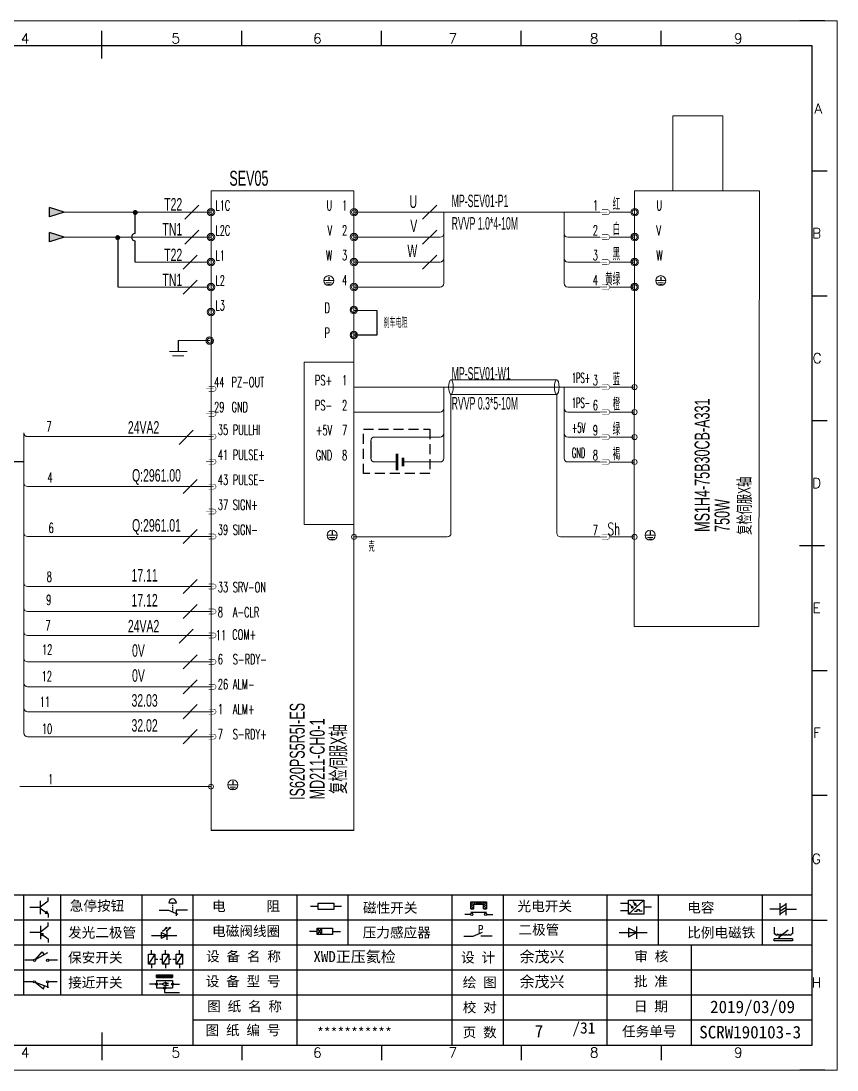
# Model space of a CAD drawing. Header units: millimetres. Extents: x -300 to 54435, y -106 to 60527.
# Drawn here: x 2465.1 to 2628.5, y 1904.7 to 2114.7 of the extents above; entities that cross this region are included whole.
import ezdxf
from ezdxf.enums import TextEntityAlignment as Align

# ---------------------------------------------------------------- set-up
doc = ezdxf.new("R2010")
doc.units = ezdxf.units.MM
doc.linetypes.add('DASHED', pattern=[0.75, 0.5, -0.25])
doc.layers.add('AE_BOR', color=1, linetype='Continuous')
doc.layers.add('Dimension', color=3, linetype='Continuous', lineweight=13)
doc.styles.get("Standard").update_dxf_attribs({"font": ''})
doc.styles.add('WD', font='romans.shx', dxfattribs={"width": 0.8, "bigfont": 'gbcbig.shx'})
doc.styles.add('样式 8', font='arial.ttf', dxfattribs={"width": 0.6, "height": 2.5})
doc.styles.add('汉字', font='')
doc.styles.get('Standard').set_extended_font_data('SimSun')
doc.styles.get('汉字').set_extended_font_data('新宋体')

# ---------------------------------------------------------------- blocks, each defined once
blk = doc.blocks.new('磁性开关')
at = {"linetype": 'ByBlock'}
h = blk.add_hatch(dxfattribs=at)
h.set_pattern_fill('ANSI31', color=256, scale=0.1, style=0)
h.paths.add_polyline_path([(-1910.88, -776.69), (-1910.88, -775.29), (-1907.69, -775.29), (-1907.69, -776.69), (-1908.31, -776.69), (-1908.31, -775.79), (-1910.25, -775.79), (-1910.25, -776.69)])
for p, q in [((-1910.88, -776.69), (-1910.88, -775.29)), ((-1910.88, -775.29), (-1907.69, -775.29)), ((-1910.88, -776.69), (-1910.25, -776.69)), ((-1910.25, -776.69), (-1910.25, -775.79)), ((-1910.25, -775.79), (-1908.31, -775.79)), ((-1908.31, -776.69), (-1908.31, -775.79)), ((-1908.31, -776.69), (-1907.69, -776.69)), ((-1907.69, -775.29), (-1907.69, -776.69)), ((-1910.91, -777.81), (-1912.09, -777.81)), ((-1910.88, -777.39), (-1907.69, -777.39)), ((-1907.66, -777.81), (-1906.48, -777.81))]:
    blk.add_line(p, q, dxfattribs=at)
for centre in [(-1910.68, -777.81), (-1907.88, -777.81)]:
    blk.add_circle(centre, 0.225, dxfattribs=at)
blk = doc.blocks.new('光电开关')
at = {"linetype": 'ByBlock'}
h = blk.add_hatch(dxfattribs=at)
h.set_pattern_fill('ANSI31', color=256, scale=0.01, style=0)
h.set_pattern_definition([(45, (0.172267, 0), (-0.0224506403, 0.0224506403), [])])
h.paths.add_polyline_path([(-1882.44, -776.34), (-1882.5, -775.91), (-1882.68, -776.07)])
h.paths.add_polyline_path([(-1882.86, -776.23), (-1882.44, -776.34), (-1882.68, -776.07)])
h.paths.add_polyline_path([(-1883.05, -776.88), (-1883.11, -776.45), (-1883.29, -776.61)])
h.paths.add_polyline_path([(-1883.47, -776.77), (-1883.05, -776.88), (-1883.29, -776.61)])
for p, q in [((-1884.01, -775.96), (-1885.56, -775.96)), ((-1880.91, -775.3), (-1884.01, -778.05)), ((-1883.75, -776.09), (-1883.05, -776.88)), ((-1883.11, -776.45), (-1883.47, -776.77)), ((-1883.05, -776.88), (-1883.47, -776.77)), ((-1883.14, -775.55), (-1882.44, -776.34)), ((-1883.05, -776.88), (-1883.11, -776.45)), ((-1882.5, -775.91), (-1882.86, -776.23)), ((-1882.44, -776.34), (-1882.86, -776.23)), ((-1882.44, -776.34), (-1882.5, -775.91)), ((-1879.37, -776.67), (-1880.91, -776.67)), ((-1884.01, -777.39), (-1885.56, -777.39)), ((-1882.78, -777.47), (-1882.23, -777.47)), ((-1882.23, -777.47), (-1882.23, -777.14)), ((-1882.23, -777.14), (-1881.78, -777.14)), ((-1881.78, -777.47), (-1881.78, -777.14)), ((-1881.23, -777.47), (-1881.78, -777.47))]:
    blk.add_line(p, q, dxfattribs=at)
blk.add_lwpolyline([(-1884.01, -775.3), (-1880.91, -775.3), (-1880.91, -778.05), (-1884.01, -778.05)], close=True, dxfattribs=at)
blk = doc.blocks.new('电磁阀线圈')
at = {"linetype": 'ByBlock'}
for p, q in [((-1854.61, -796.54), (-1856.17, -796.54)), ((-1854.61, -795.92), (-1853.75, -797.16)), ((-1853.75, -795.92), (-1854.61, -797.16)), ((-1853.75, -795.92), (-1853.75, -797.16)), ((-1851.53, -796.54), (-1849.97, -796.54))]:
    blk.add_line(p, q, dxfattribs=at)
blk.add_lwpolyline([(-1854.61, -795.92), (-1851.53, -795.92), (-1851.53, -797.16), (-1854.61, -797.16)], close=True, dxfattribs=at)
blk = doc.blocks.new('压力感应器')
at = {"linetype": 'ByBlock'}
for p, q in [((-1815.59, -777.73), (-1813.71, -776.93)), ((-1817.44, -777.73), (-1815.59, -777.73)), ((-1811.78, -777.73), (-1814.05, -777.73))]:
    blk.add_line(p, q, dxfattribs=at)
at = {"linetype": 'ByBlock', "insert": (-1814.65, -775.48), "char_height": 1.68, "width": 1.2242, "attachment_point": 1}
blk.add_mtext('{\\fNSimSun|b0|i0|c134|p49;P}', dxfattribs=at)
blk = doc.blocks.new('二极管')
at = {"linetype": 'ByBlock'}
for p, q in [((-1787.52, -776.77), (-1781.92, -776.77)), ((-1783.97, -776.77), (-1785.69, -775.9)), ((-1785.69, -775.9), (-1785.69, -777.65)), ((-1783.97, -776.77), (-1785.69, -777.65)), ((-1783.97, -777.99), (-1783.97, -775.56))]:
    blk.add_line(p, q, dxfattribs=at)
blk = doc.blocks.new('NPN三极管')
at = {"linetype": 'ByBlock'}
for p, q in [((-1785.73, -780.61), (-1785.73, -783.32)), ((-1785.73, -781.82), (-1784.15, -780.66)), ((-1784.15, -780.66), (-1784.15, -779.98)), ((-1785.73, -781.97), (-1787.81, -781.97)), ((-1785.73, -782.11), (-1784.15, -783.27)), ((-1784.41, -782.73), (-1784.74, -783.18)), ((-1784.15, -783.27), (-1784.74, -783.18)), ((-1784.15, -783.27), (-1784.41, -782.73)), ((-1784.15, -783.27), (-1784.15, -783.96))]:
    blk.add_line(p, q, dxfattribs=at)
blk = doc.blocks.new('PNP三极管')
at = {"linetype": 'ByBlock'}
for p, q in [((-1784.9, -785.38), (-1784.9, -788.09)), ((-1783.32, -785.43), (-1783.32, -784.75)), ((-1784.9, -786.74), (-1786.98, -786.74)), ((-1784.9, -786.59), (-1783.32, -785.43)), ((-1784.9, -786.88), (-1783.32, -788.04)), ((-1784.9, -786.88), (-1784.31, -786.97)), ((-1784.9, -786.88), (-1784.64, -787.42)), ((-1784.31, -786.97), (-1784.64, -787.42)), ((-1783.32, -788.04), (-1783.32, -788.73))]:
    blk.add_line(p, q, dxfattribs=at)
blk = doc.blocks.new('常开行程开关')
at = {"linetype": 'ByBlock'}
for p, q in [((-1785.89, -792.17), (-1784.52, -790.62)), ((-1785.89, -792.17), (-1783.43, -790.72)), ((-1784.52, -790.62), (-1784.19, -791.17)), ((-1786.29, -792.3), (-1788.01, -792.3)), ((-1781.48, -792.3), (-1783.21, -792.3))]:
    blk.add_line(p, q, dxfattribs=at)
for centre in [(-1786.07, -792.3), (-1783.42, -792.3)]:
    blk.add_circle(centre, 0.219, dxfattribs=at)
blk = doc.blocks.new('常闭行程开关')
at = {"linetype": 'ByBlock'}
for p, q in [((-1786.34, -796.62), (-1788.07, -796.62)), ((-1785.93, -796.72), (-1783.25, -797.7)), ((-1785.93, -796.72), (-1784.3, -798)), ((-1784.3, -798), (-1784.08, -797.4)), ((-1783.48, -796.84), (-1783.48, -797.85)), ((-1781.54, -796.62), (-1783.26, -796.62))]:
    blk.add_line(p, q, dxfattribs=at)
for centre in [(-1786.12, -796.62), (-1783.48, -796.62)]:
    blk.add_circle(centre, 0.219, dxfattribs=at)
blk = doc.blocks.new('电容')
at = {"linetype": 'ByBlock'}
for p, q in [((-1756.08, -782.99), (-1756.08, -780.56)), ((-1754.86, -780.79), (-1756.08, -781.55)), ((-1754.86, -782.99), (-1754.86, -780.56)), ((-1756.08, -781.77), (-1758.13, -781.77)), ((-1754.86, -781.44), (-1756.08, -782.2)), ((-1754.86, -781.99), (-1756.08, -782.75)), ((-1754.86, -781.77), (-1752.81, -781.77))]:
    blk.add_line(p, q, dxfattribs=at)
blk = doc.blocks.new('发光二极管')
at = {"linetype": 'ByBlock'}
for p, q in [((-1755.78, -785.92), (-1754.89, -785.14)), ((-1754.89, -785.14), (-1755.2, -785.22)), ((-1755.2, -785.22), (-1755.01, -785.43)), ((-1755.08, -785.92), (-1754.18, -785.14)), ((-1754.89, -785.14), (-1755.01, -785.43)), ((-1754.18, -785.14), (-1754.49, -785.22)), ((-1754.49, -785.22), (-1754.31, -785.43)), ((-1754.18, -785.14), (-1754.31, -785.43)), ((-1758.01, -786.77), (-1752.89, -786.77)), ((-1754.84, -786.77), (-1756.04, -786.16)), ((-1756.04, -786.16), (-1756.04, -787.39)), ((-1754.84, -786.77), (-1756.04, -787.39)), ((-1754.84, -787.63), (-1754.84, -785.92))]:
    blk.add_line(p, q, dxfattribs=at)
blk = doc.blocks.new('比例电磁阀')
at = {"linetype": 'ByBlock'}
for p, q in [((-1757.26, -775.38), (-1757.26, -776.71)), ((-1757.26, -776.71), (-1757.05, -776.71)), ((-1754.5, -775.98), (-1756.35, -777.44)), ((-1753.58, -776.71), (-1753.8, -776.71)), ((-1753.58, -775.38), (-1753.58, -776.71)), ((-1753.6, -777.73), (-1757.25, -777.73)), ((-1757.25, -778.13), (-1757.25, -777.73)), ((-1753.6, -778.13), (-1757.25, -778.13)), ((-1756.35, -777.44), (-1756.25, -777.25)), ((-1756.35, -777.44), (-1756.15, -777.38)), ((-1756.15, -777.38), (-1756.25, -777.25)), ((-1753.6, -777.73), (-1753.6, -778.13))]:
    blk.add_line(p, q, dxfattribs=at)
for centre in [(-1756.78, -776.71), (-1756.24, -776.71), (-1755.7, -776.71), (-1755.15, -776.71), (-1754.61, -776.71), (-1754.07, -776.71)]:
    blk.add_arc(centre, 0.271, 180, 0, dxfattribs=at)
blk = doc.blocks.new('保安开关')
at = {"linetype": 'ByBlock'}
for p, q in [((-1757.33, -790.79), (-1758.6, -792.81)), ((-1757.96, -790.79), (-1757.96, -789.97)), ((-1754.54, -790.79), (-1755.81, -792.81)), ((-1755.17, -790.79), (-1755.17, -789.97)), ((-1751.75, -790.79), (-1753.02, -792.81)), ((-1752.39, -790.79), (-1752.39, -789.97)), ((-1757.96, -792.81), (-1757.96, -793.62)), ((-1757.33, -791.8), (-1756.72, -791.8)), ((-1756.35, -791.8), (-1755.89, -791.8)), ((-1755.17, -792.81), (-1755.17, -793.62)), ((-1754.52, -791.8), (-1754.06, -791.8)), ((-1753.69, -791.8), (-1753.08, -791.8)), ((-1752.39, -792.81), (-1752.39, -793.62))]:
    blk.add_line(p, q, dxfattribs=at)
for points in [[(-1758.6, -790.79), (-1757.33, -790.79), (-1757.33, -792.81), (-1758.6, -792.81)], [(-1755.81, -790.79), (-1754.54, -790.79), (-1754.54, -792.81), (-1755.81, -792.81)], [(-1753.02, -790.79), (-1751.75, -790.79), (-1751.75, -792.81), (-1753.02, -792.81)]]:
    blk.add_lwpolyline(points, close=True, dxfattribs=at)
blk = doc.blocks.new('接近开关')
at = {"linetype": 'ByBlock'}
h = blk.add_hatch(dxfattribs=at)
h.set_pattern_fill('ANSI31', color=256, scale=0.01, style=0)
h.set_pattern_definition([(45, (-89.131516, -30.795668), (-0.0224506403, 0.0224506403), [])])
h.paths.add_polyline_path([(-1516.96, -1123.35), (-1516.96, -1122.85), (-1513.76, -1122.85), (-1513.76, -1123.35)])
for p, q in [((-1516.96, -1123.35), (-1516.96, -1122.85)), ((-1516.96, -1122.85), (-1513.76, -1122.85)), ((-1516.96, -1123.35), (-1513.76, -1123.35)), ((-1513.76, -1122.85), (-1513.76, -1123.35)), ((-1517.18, -1124.71), (-1518.36, -1124.71)), ((-1516.96, -1123.95), (-1513.76, -1123.95)), ((-1516.96, -1123.95), (-1516.96, -1125.47)), ((-1516.96, -1125.47), (-1513.76, -1125.47)), ((-1515.91, -1124.71), (-1516.45, -1124.71)), ((-1515.11, -1124.31), (-1515.91, -1124.71)), ((-1515.11, -1125.11), (-1515.91, -1124.71)), ((-1515.33, -1124.53), (-1515.17, -1124.53)), ((-1515.33, -1124.88), (-1515.17, -1124.88)), ((-1515.25, -1124.45), (-1515.25, -1124.61)), ((-1515.11, -1124.31), (-1515.11, -1125.11)), ((-1515.11, -1124.48), (-1514.58, -1124.48)), ((-1515.11, -1124.94), (-1514.58, -1124.94)), ((-1513.76, -1123.95), (-1513.76, -1125.47)), ((-1513.54, -1124.71), (-1512.36, -1124.71)), ((-1515.36, -1125.69), (-1515.36, -1126.36)), ((-1515.36, -1126.36), (-1512.36, -1126.36))]:
    blk.add_line(p, q, dxfattribs=at)
for centre in [(-1516.96, -1124.71), (-1515.36, -1125.47), (-1513.76, -1124.71)]:
    blk.add_circle(centre, 0.225, dxfattribs=at)
blk = doc.blocks.new('电阻')
at = {"linetype": 'ByBlock'}
for p, q in [((-3.09, 0), (-1.57, 0)), ((1.57, 0), (3.09, 0))]:
    blk.add_line(p, q, dxfattribs=at)
blk.add_lwpolyline([(-1.57, 0.63), (1.57, 0.63), (1.57, -0.63), (-1.57, -0.63)], close=True, dxfattribs=at)
blk = doc.blocks.new('急停按钮')
at = {"linetype": 'ByBlock'}
for p, q in [((-1.86, 0), (0, 0)), ((0, 0), (1.88, -0.81)), ((0.06, 1.45), (1.61, 1.45)), ((0.83, 1.45), (0.83, 1.24)), ((0.83, 1.07), (0.83, 0.85)), ((0.83, 0.68), (0.83, 0.47)), ((0.83, 0.29), (0.83, 0.08)), ((3.81, 0), (1.54, 0)), ((1.54, 0), (1.54, -1.15)), ((0.83, -0.09), (0.83, -0.24))]:
    blk.add_line(p, q, dxfattribs=at)
blk.add_arc((0.83, 1.45), 0.774, 0, 180)

msp = doc.modelspace()

# ---------------------------------------------------------------- hatches: boundary and pattern name
for points in [[(2470.805, 2075.458), (2470.805, 2077.328), (2473.724, 2076.393)], [(2470.805, 2070.458), (2470.805, 2072.328), (2473.724, 2071.393)]]:
    msp.add_hatch(color=7).paths.add_polyline_path(points)
at = {"lineweight": -2}
h = msp.add_hatch(color=7, dxfattribs=at)
edge = h.paths.add_edge_path()
edge.add_arc((2487.98, 2076.337), 0.5, 0, 360)
h = msp.add_hatch(color=7, dxfattribs=at)
edge = h.paths.add_edge_path()
edge.add_arc((2484.475, 2071.313), 0.5, 0, 360)

# ---------------------------------------------------------------- linework, layer by layer
at = {"color": 7}
for p, q in [((2623.513, 2109.676), (2336.513, 2109.676)), ((2623.513, 1909.676), (2623.513, 2109.676)), ((2473.724, 2076.393), (2470.805, 2077.328)), ((2470.805, 2075.458), (2470.805, 2077.328)), ((2473.724, 2076.393), (2470.805, 2075.458)), ((2487.975, 2072.129), (2487.975, 2076.393)), ((2473.724, 2071.393), (2470.805, 2072.328)), ((2470.805, 2070.458), (2470.805, 2072.328)), ((2473.724, 2071.393), (2470.805, 2070.458)), ((2484.558, 2061.406), (2484.558, 2071.393)), ((2487.975, 2066.406), (2487.975, 2070.657)), ((2526.73, 2063.491), (2526.73, 2062.701)), ((2593.22, 2063.491), (2593.22, 2062.701)), ((2531.783, 2056.813), (2536.368, 2056.743)), ((2536.368, 2056.743), (2536.368, 2051.813)), ((2536.368, 2051.813), (2531.783, 2051.813)), ((2496.598, 2050.701), (2496.598, 2048.52)), ((2535.16, 2030.644), (2535.16, 2027.144)), ((2445.784, 2026.469), (2465.658, 2026.469)), ((2527.415, 2012.526), (2527.415, 2011.736)), ((2591.096, 2012.526), (2591.096, 2011.736)), ((2507.523, 1962.542), (2507.523, 1961.752)), ((2531.783, 1952.605), (2503.155, 1952.605)), ((2341.543, 1909.676), (2621.043, 1909.676)), ((2462.309, 1909.676), (2522.259, 1909.676)), ((2522.259, 1909.676), (2591.045, 1909.676))]:
    msp.add_line(p, q, dxfattribs=at)
at = {"color": 7, "lineweight": 0}
for p, q in [((2503.022, 2076.393), (2473.724, 2076.393)), ((2531.783, 2076.41), (2580.98, 2076.41)), ((2549.798, 2062.16), (2549.798, 2076.41)), ((2573.847, 2062.16), (2573.847, 2076.41)), ((2582.98, 2076.41), (2587.222, 2076.41)), ((2503.022, 2071.393), (2473.724, 2071.393)), ((2531.783, 2071.41), (2549.048, 2071.41)), ((2580.98, 2071.41), (2574.597, 2071.41)), ((2587.972, 2071.41), (2582.98, 2071.41)), ((2502.655, 2066.406), (2487.975, 2066.406)), ((2531.783, 2066.41), (2549.048, 2066.41)), ((2580.98, 2066.41), (2574.597, 2066.41)), ((2587.972, 2066.406), (2582.98, 2066.406)), ((2525.836, 2062.694), (2527.624, 2062.694)), ((2526.168, 2062.265), (2527.292, 2062.265)), ((2592.326, 2062.694), (2594.114, 2062.694)), ((2592.658, 2062.265), (2593.782, 2062.265)), ((2502.655, 2061.406), (2484.558, 2061.406)), ((2526.453, 2061.919), (2527.027, 2061.919)), ((2531.783, 2061.41), (2549.048, 2061.41)), ((2580.98, 2061.41), (2574.597, 2061.41)), ((2587.972, 2061.402), (2582.98, 2061.402)), ((2592.943, 2061.919), (2593.517, 2061.919)), ((2502.905, 2050.701), (2496.598, 2050.701)), ((2494.809, 2048.506), (2498.386, 2048.506)), ((2495.474, 2047.648), (2497.722, 2047.648)), ((2580.98, 2041.394), (2531.783, 2041.394)), ((2549.798, 2027.144), (2549.798, 2041.394)), ((2551.227, 2042.858), (2572.388, 2042.859)), ((2573.847, 2027.144), (2573.847, 2041.394)), ((2587.972, 2041.39), (2582.98, 2041.39)), ((2551.207, 2039.929), (2572.388, 2039.929)), ((2551.207, 2039.929), (2551.207, 2012.136)), ((2572.388, 2039.929), (2572.388, 2012.144)), ((2531.783, 2036.394), (2549.048, 2036.394)), ((2580.98, 2036.394), (2574.597, 2036.394)), ((2587.972, 2036.386), (2582.98, 2036.386)), ((2465.66, 1972.156), (2465.66, 2032.219)), ((2466.41, 2031.469), (2503.155, 2031.469)), ((2535.91, 2031.394), (2549.048, 2031.394)), ((2580.98, 2031.394), (2574.597, 2031.394)), ((2587.972, 2031.386), (2582.98, 2031.386)), ((2540.388, 2026.394), (2535.91, 2026.394)), ((2541.583, 2026.394), (2549.048, 2026.394)), ((2580.98, 2026.394), (2574.597, 2026.394)), ((2587.972, 2026.386), (2582.98, 2026.386)), ((2503.155, 2021.469), (2466.41, 2021.469)), ((2466.41, 2011.469), (2503.155, 2011.469)), ((2526.52, 2011.729), (2528.309, 2011.729)), ((2526.853, 2011.3), (2527.977, 2011.3)), ((2527.138, 2010.954), (2527.711, 2010.954)), ((2531.783, 2011.386), (2550.457, 2011.386)), ((2580.98, 2011.394), (2573.138, 2011.394)), ((2587.972, 2011.386), (2582.98, 2011.386)), ((2590.202, 2011.729), (2591.991, 2011.729)), ((2590.534, 2011.3), (2591.658, 2011.3)), ((2590.82, 2010.954), (2591.393, 2010.954)), ((2466.41, 2001.469), (2503.155, 2001.469)), ((2466.41, 1996.465), (2503.155, 1996.465)), ((2466.41, 1991.67), (2503.155, 1991.67)), ((2503.155, 1986.402), (2466.41, 1986.402)), ((2503.155, 1981.398), (2466.41, 1981.398)), ((2503.155, 1976.41), (2466.41, 1976.41)), ((2503.155, 1971.406), (2466.41, 1971.406)), ((2503.155, 1961.402), (2464.846, 1961.402)), ((2508.417, 1961.745), (2506.628, 1961.745)), ((2508.085, 1961.316), (2506.961, 1961.316)), ((2507.799, 1960.97), (2507.226, 1960.97))]:
    msp.add_line(p, q, dxfattribs=at)
at = {"color": 7, "linetype": 'ByBlock'}
for p, q in [((2623.513, 1939.676), (2336.513, 1939.676)), ((2623.513, 1934.676), (2336.513, 1934.676)), ((2623.513, 1929.676), (2336.513, 1929.676)), ((2623.513, 1924.676), (2336.513, 1924.676)), ((2623.513, 1919.676), (2336.513, 1919.676)), ((2623.513, 1914.676), (2499.536, 1914.676))]:
    msp.add_line(p, q, dxfattribs=at)
at = {"color": 7, "lineweight": -2}
for p, q in [((2465.629, 1939.676), (2465.629, 1919.676)), ((2472.988, 1939.676), (2472.988, 1919.676)), ((2489.298, 1939.676), (2489.298, 1919.676)), ((2499.536, 1939.676), (2499.536, 1909.761)), ((2520.347, 1939.676), (2520.347, 1929.676)), ((2530.584, 1939.676), (2530.584, 1929.676)), ((2551.395, 1939.676), (2551.395, 1929.676)), ((2561.633, 1939.676), (2561.633, 1929.676)), ((2582.443, 1939.676), (2582.443, 1929.676)), ((2592.681, 1939.676), (2592.681, 1929.676)), ((2613.491, 1939.676), (2613.491, 1929.676)), ((2520.347, 1929.676), (2520.347, 1909.761)), ((2551.395, 1929.676), (2551.395, 1909.676)), ((2561.633, 1929.676), (2561.633, 1909.676)), ((2582.443, 1929.676), (2582.443, 1909.676)), ((2599.296, 1929.676), (2599.296, 1909.676))]:
    msp.add_line(p, q, dxfattribs=at)
at = {"color": 7, "ltscale": 2}
for p, q in [((2623.513, 1909.676), (2623.513, 1931.123)), ((2591.045, 1909.676), (2621.043, 1909.676)), ((2591.045, 1909.676), (2623.513, 1909.676))]:
    msp.add_line(p, q, dxfattribs=at)
at = {"color": 7, "lineweight": 0}
for points in [[(2595.653, 2095.693), (2605.653, 2095.693), (2605.653, 2080.693), (2595.653, 2080.693)], [(2587.972, 2080.693), (2612.972, 2080.693), (2612.855, 1993.442), (2587.855, 1993.442)], [(2531.783, 2046.394), (2521.783, 2046.394), (2521.783, 2013.894), (2531.783, 2013.894)]]:
    msp.add_lwpolyline(points, close=True, dxfattribs=at)
msp.add_lwpolyline([(2503.155, 1952.605), (2503.155, 2080.693), (2531.783, 2080.693), (2531.783, 1952.605)], dxfattribs=at)
at = {"color": 7, "lineweight": 0, "const_width": 0.1, "flags": 128}
for points in [[(2581.48, 2076.91), (2582.48, 2076.91, -1), (2582.48, 2075.91), (2581.48, 2075.91)], [(2581.48, 2071.91), (2582.48, 2071.91, -1), (2582.48, 2070.91), (2581.48, 2070.91)], [(2581.48, 2066.91), (2582.48, 2066.91, -1), (2582.48, 2065.91), (2581.48, 2065.91)], [(2581.48, 2061.91), (2582.48, 2061.91, -1), (2582.48, 2060.91), (2581.48, 2060.91)], [(2502.655, 2041.544), (2503.655, 2041.544, -1), (2503.655, 2040.544), (2502.655, 2040.544)], [(2581.48, 2041.894), (2582.48, 2041.894, -1), (2582.48, 2040.894), (2581.48, 2040.894)], [(2502.655, 2036.544), (2503.655, 2036.544, -1), (2503.655, 2035.544), (2502.655, 2035.544)], [(2581.48, 2036.894), (2582.48, 2036.894, -1), (2582.48, 2035.894), (2581.48, 2035.894)], [(2502.655, 2031.969), (2503.655, 2031.969, -1), (2503.655, 2030.969), (2502.655, 2030.969)], [(2581.48, 2031.894), (2582.48, 2031.894, -1), (2582.48, 2030.894), (2581.48, 2030.894)], [(2502.655, 2026.969), (2503.655, 2026.969, -1), (2503.655, 2025.969), (2502.655, 2025.969)], [(2581.48, 2026.894), (2582.48, 2026.894, -1), (2582.48, 2025.894), (2581.48, 2025.894)], [(2502.655, 2021.969), (2503.655, 2021.969, -1), (2503.655, 2020.969), (2502.655, 2020.969)], [(2502.655, 2016.969), (2503.655, 2016.969, -1), (2503.655, 2015.969), (2502.655, 2015.969)], [(2502.655, 2011.969), (2503.655, 2011.969, -1), (2503.655, 2010.969), (2502.655, 2010.969)], [(2581.48, 2011.894), (2582.48, 2011.894, -1), (2582.48, 2010.894), (2581.48, 2010.894)], [(2502.655, 2001.969), (2503.655, 2001.969, -1), (2503.655, 2000.969), (2502.655, 2000.969)], [(2502.655, 1996.965), (2503.655, 1996.965, -1), (2503.655, 1995.965), (2502.655, 1995.965)], [(2502.655, 1992.17), (2503.655, 1992.17, -1), (2503.655, 1991.17), (2502.655, 1991.17)], [(2502.655, 1986.902), (2503.655, 1986.902, -1), (2503.655, 1985.902), (2502.655, 1985.902)], [(2502.655, 1981.898), (2503.655, 1981.898, -1), (2503.655, 1980.898), (2502.655, 1980.898)], [(2502.655, 1976.91), (2503.655, 1976.91, -1), (2503.655, 1975.91), (2502.655, 1975.91)], [(2502.655, 1971.906), (2503.655, 1971.906, -1), (2503.655, 1970.906), (2502.655, 1970.906)]]:
    msp.add_lwpolyline(points, format="xyb", dxfattribs=at)
for points in [[(2582.48, 2076.41), (2580.98, 2076.41)], [(2582.48, 2071.41), (2580.98, 2071.41)], [(2582.48, 2066.41), (2580.98, 2066.41)], [(2582.48, 2061.41), (2580.98, 2061.41)], [(2582.48, 2041.394), (2580.98, 2041.394)], [(2503.655, 2041.044), (2502.155, 2041.044)], [(2503.655, 2036.044), (2502.155, 2036.044)], [(2582.48, 2036.394), (2580.98, 2036.394)], [(2503.655, 2031.469), (2502.155, 2031.469)], [(2582.48, 2031.394), (2580.98, 2031.394)], [(2503.655, 2026.469), (2502.155, 2026.469)], [(2582.48, 2026.394), (2580.98, 2026.394)], [(2503.655, 2021.469), (2502.155, 2021.469)], [(2503.655, 2016.469), (2502.155, 2016.469)], [(2503.655, 2011.469), (2502.155, 2011.469)], [(2582.48, 2011.394), (2580.98, 2011.394)], [(2503.655, 2001.469), (2502.155, 2001.469)], [(2503.655, 1996.465), (2502.155, 1996.465)], [(2503.655, 1991.67), (2502.155, 1991.67)], [(2503.655, 1986.402), (2502.155, 1986.402)], [(2503.655, 1981.398), (2502.155, 1981.398)], [(2503.655, 1976.41), (2502.155, 1976.41)], [(2503.655, 1971.406), (2502.155, 1971.406)]]:
    msp.add_lwpolyline(points, dxfattribs=at)
at = {"color": 7, "linetype": 'DASHED', "ltscale": 4}
msp.add_lwpolyline([(2533.701, 2032.956), (2546.987, 2032.956), (2546.987, 2024.057), (2533.701, 2024.057)], close=True, dxfattribs=at)
at = {"color": 7}
for points in [[(2540.388, 2028.092, 0.5, 0.5, 0), (2540.388, 2024.696, 2, 2, 0)], [(2541.583, 2027.243, 0.5, 0.5, 0), (2541.583, 2025.545, 2, 2, 0)]]:
    msp.add_lwpolyline(points, format="xyseb", dxfattribs=at)
at = {"color": 7, "lineweight": 0}
for centre, radius in [((2503.155, 2076.41), 0.75), ((2503.155, 2076.41), 0.5), ((2531.783, 2076.41), 0.75), ((2531.783, 2076.41), 0.5), ((2587.972, 2076.41), 0.75), ((2587.972, 2076.41), 0.5), ((2503.155, 2071.41), 0.75), ((2503.155, 2071.41), 0.5), ((2531.783, 2071.41), 0.75), ((2531.783, 2071.41), 0.5), ((2587.972, 2071.41), 0.75), ((2587.972, 2071.41), 0.5), ((2503.155, 2066.406), 0.75), ((2503.155, 2066.406), 0.5), ((2531.783, 2066.41), 0.75), ((2531.783, 2066.41), 0.5), ((2587.972, 2066.406), 0.75), ((2587.972, 2066.406), 0.5), ((2526.73, 2062.701), 1), ((2593.22, 2062.701), 1), ((2503.155, 2061.406), 0.75), ((2503.155, 2061.406), 0.5), ((2531.783, 2061.41), 0.75), ((2531.783, 2061.41), 0.5), ((2587.972, 2061.402), 0.75), ((2587.972, 2061.402), 0.5), ((2503.155, 2056.402), 0.75), ((2503.155, 2056.402), 0.5), ((2531.749, 2056.813), 0.75), ((2531.749, 2056.813), 0.5), ((2531.749, 2051.813), 0.75), ((2531.749, 2051.813), 0.5), ((2502.905, 2050.701), 0.75), ((2502.905, 2050.701), 0.5), ((2587.972, 2041.39), 0.5), ((2587.972, 2036.386), 0.5), ((2587.972, 2031.386), 0.5), ((2587.972, 2026.386), 0.5), ((2527.415, 2011.736), 1), ((2531.783, 2011.386), 0.5), ((2587.972, 2011.386), 0.5), ((2591.096, 2011.736), 1), ((2503.155, 1961.402), 0.5), ((2507.523, 1961.752), 1)]:
    msp.add_circle(centre, radius, dxfattribs=at)
at = {"color": 7}
msp.add_arc((2487.975, 2071.393), 0.736, 90, 270, dxfattribs=at)
at = {"color": 7, "lineweight": 0}
for centre, start, end in [((2549.048, 2072.16), 270, 0), ((2574.597, 2072.16), 180, 270), ((2549.048, 2067.16), 270, 0), ((2574.597, 2067.16), 180, 270), ((2549.048, 2062.16), 270, 0), ((2574.597, 2062.16), 180, 270), ((2549.048, 2037.144), 270, 0), ((2574.597, 2037.144), 180, 270), ((2466.41, 2032.219), 180, 270), ((2535.91, 2030.644), 90, 180), ((2549.048, 2032.144), 270, 0), ((2574.597, 2032.144), 180, 270), ((2535.91, 2027.144), 180, 270), ((2549.048, 2027.144), 270, 0), ((2574.597, 2027.144), 180, 270), ((2466.41, 2022.219), 180, 270), ((2466.41, 2012.219), 180, 270), ((2550.457, 2012.136), 270, 0), ((2573.138, 2012.144), 180, 270), ((2466.41, 2002.219), 180, 270), ((2466.41, 1997.215), 180, 270), ((2466.41, 1992.42), 180, 270), ((2466.41, 1987.152), 180, 270), ((2466.41, 1982.148), 180, 270), ((2466.41, 1977.16), 180, 270), ((2466.41, 1972.156), 180, 270)]:
    msp.add_arc(centre, 0.75, start, end, dxfattribs=at)
msp.add_ellipse((2551.207, 2041.394), major_axis=(0, 1.465), ratio=0.3169375, dxfattribs=at)
at = {"color": 7, "lineweight": 0, "extrusion": (0, 0, -1)}
msp.add_ellipse((2572.388, 2041.394), major_axis=(0, 1.465), ratio=0.3169375, dxfattribs=at)
at = {"layer": 'AE_BOR', "color": 7, "lineweight": 15}
for p, q in [((2331.509, 2114.676), (2628.509, 2114.676)), ((2628.509, 2114.676), (2628.509, 1904.676)), ((2628.509, 1904.676), (2331.509, 1904.676))]:
    msp.add_line(p, q, dxfattribs=at)
at = {"layer": 'AE_BOR', "color": 7}
for p, q in [((2481.293, 2109.676), (2481.293, 2112.676)), ((2509.293, 2109.676), (2509.293, 2112.676)), ((2537.293, 2109.676), (2537.293, 2112.676)), ((2565.293, 2109.676), (2565.293, 2112.676)), ((2593.293, 2109.676), (2593.293, 2112.676)), ((2623.513, 2084.676), (2626.513, 2084.676)), ((2623.513, 2059.676), (2626.513, 2059.676)), ((2623.513, 2034.676), (2626.513, 2034.676)), ((2623.513, 1984.676), (2626.513, 1984.676)), ((2623.513, 1959.676), (2626.513, 1959.676)), ((2623.513, 1934.676), (2626.513, 1934.676)), ((2481.293, 1909.676), (2481.293, 1906.676)), ((2509.293, 1909.676), (2509.293, 1906.676)), ((2537.293, 1909.676), (2537.293, 1906.676)), ((2565.293, 1909.676), (2565.293, 1906.676)), ((2593.293, 1909.676), (2593.293, 1906.676))]:
    msp.add_line(p, q, dxfattribs=at)
at = {"layer": 'AE_BOR', "color": 7, "lineweight": 30}
for p, q in [((2626.043, 2114.676), (2621.043, 2114.676)), ((2481.293, 2107.176), (2481.293, 2112.176)), ((2621.013, 2009.676), (2626.013, 2009.676)), ((2481.293, 1912.176), (2481.293, 1907.176)), ((2481.293, 1909.676), (2481.293, 1907.176)), ((2626.043, 1904.676), (2621.043, 1904.676))]:
    msp.add_line(p, q, dxfattribs=at)
at = {"layer": 'Dimension', "color": 7, "lineweight": 0}
for p, q in [((2497.915, 2074.979), (2500.744, 2077.807)), ((2545.522, 2074.996), (2548.351, 2077.824)), ((2497.915, 2069.979), (2500.744, 2072.807)), ((2545.522, 2069.996), (2548.351, 2072.824)), ((2497.547, 2064.992), (2500.376, 2067.82)), ((2545.522, 2064.996), (2548.351, 2067.824)), ((2497.547, 2059.992), (2500.376, 2062.82)), ((2496.777, 2029.912), (2499.605, 2032.741)), ((2497.547, 2020.055), (2500.376, 2022.884)), ((2497.547, 2010.055), (2500.376, 2012.884)), ((2497.547, 2000.055), (2500.376, 2002.884)), ((2497.547, 1995.051), (2500.376, 1997.88)), ((2496.777, 1990.113), (2499.605, 1992.941)), ((2497.547, 1984.988), (2500.376, 1987.816)), ((2497.547, 1979.984), (2500.376, 1982.812)), ((2497.547, 1974.996), (2500.376, 1977.824)), ((2497.547, 1969.992), (2500.376, 1972.82))]:
    msp.add_line(p, q, dxfattribs=at)

# ---------------------------------------------------------------- block references
at = {"color": 7, "linetype": 'ByBlock'}
for name, p in [('NPN三极管', (4254.707, 2719.179)), ('磁性开关', (4466.038, 2713.636)), ('光电开关', (4470.734, 2713.945)), ('电容', (4373.201, 2718.657)), ('PNP三极管', (4253.881, 2718.95)), ('发光二极管', (4249.225, 2718.369)), ('电磁阀线圈', (4379.035, 2728.974)), ('压力感应器', (4371.233, 2709.192)), ('二极管', (4372.421, 2708.95)), ('比例电磁阀', (4373.201, 2708.657)), ('常开行程开关', (4253.881, 2718.95)), ('保安开关', (4249.225, 2718.657)), ('接近开关', (4009.226, 3046.574)), ('常闭行程开关', (4253.881, 2718.95))]:
    msp.add_blockref(name, p, dxfattribs=at)
at = {"color": 7}
for name, p in [('急停按钮', (2494.625, 1936.692)), ('电阻', (2526.165, 1937.453))]:
    msp.add_blockref(name, p, dxfattribs=at)

# ---------------------------------------------------------------- texts
at = {"color": 7, "lineweight": 0, "style": 'WD', "width": 0.6}
for s, height, p in [('红', 2.5, (2585.084, 2076.76)), ('U', 2, (2527.415, 2076.76)), ('1', 2, (2530.415, 2076.768)), ('V', 2, (2527.415, 2071.76)), ('2', 2, (2530.415, 2071.768)), ('白', 2.5, (2585.084, 2071.76)), ('W', 2, (2527.415, 2066.76)), ('3', 2, (2530.415, 2066.764)), ('黑', 2.5, (2585.084, 2066.756)), ('黄绿', 2.5, (2585.084, 2061.756)), ('4', 2, (2530.415, 2061.76)), ('D', 2, (2526.974, 2056.253)), ('P', 2, (2526.974, 2051.253)), ('PS+', 2, (2527.415, 2041.744)), ('1', 2, (2530.415, 2041.744)), ('蓝', 2.5, (2585.084, 2041.74)), ('橙', 2.5, (2585.084, 2036.74)), ('PS-', 2, (2527.415, 2036.744)), ('2', 2, (2530.415, 2036.744)), ('7', 2, (2471.236, 2032.528)), ('+5V', 2, (2527.415, 2031.744)), ('7', 2, (2530.415, 2031.744)), ('绿', 2.5, (2585.084, 2031.74)), ('GND', 2, (2527.415, 2026.74)), ('8', 2, (2530.415, 2026.74)), ('褐', 2.5, (2585.084, 2026.74)), ('4', 2, (2471.428, 2022.27)), ('6', 2, (2471.653, 2012.203)), ('Sh', 2.5, (2585.084, 2011.74)), ('壳', 2, (2535.918, 2008.458)), ('8', 2, (2471.279, 2002.429)), ('9', 2, (2471.181, 1997.791)), ('7', 2, (2471.042, 1992.667)), ('12', 2, (2471.371, 1987.848)), ('12', 2, (2471.315, 1982.531)), ('11', 2, (2470.918, 1977.405)), ('10', 2, (2471.351, 1971.964)), ('1', 2, (2471.572, 1961.889))]:
    msp.add_text(s, height=height, dxfattribs=at).set_placement(p, align=Align.RIGHT)
at = {"color": 7, "lineweight": 0}
for s, height, style, width, p in [('L1C', 2, 'WD', 0.6, (2504.023, 2076.76)), ('1', 2, 'WD', 0.6, (2579.618, 2076.768)), ('U', 2, 'WD', 0.6, (2592.34, 2076.76)), ('L2C', 2, 'WD', 0.6, (2504.023, 2071.76)), ('2', 2, 'WD', 0.6, (2579.618, 2071.768)), ('V', 2, 'WD', 0.6, (2592.34, 2071.76)), ('L1', 2, 'WD', 0.6, (2504.023, 2066.756)), ('3', 2, 'WD', 0.6, (2579.618, 2066.764)), ('W', 2, 'WD', 0.6, (2592.34, 2066.756)), ('L2', 2, 'WD', 0.6, (2504.023, 2061.756)), ('4', 2, 'WD', 0.6, (2579.618, 2061.76)), ('L3', 2, 'WD', 0.6, (2504.023, 2056.752)), ('刹车电阻', 2, 'WD', 0.6, (2537.703, 2053.264)), ('44', 2, 'WD', 0.6, (2503.773, 2041.394)), ('PZ-OUT', 2, 'WD', 0.6, (2507.273, 2041.394)), ('1PS+', 2, 'WD', 0.4, (2575.416, 2042.24)), ('3', 2, 'WD', 0.6, (2579.618, 2041.748)), ('1PS-', 2, 'WD', 0.4, (2575.416, 2037.24)), ('29', 2, 'WD', 0.6, (2503.773, 2036.394)), ('GND', 2, 'WD', 0.6, (2507.273, 2036.394)), ('6', 2, 'WD', 0.6, (2579.618, 2036.744)), ('35', 2, 'WD', 0.6, (2504.523, 2031.819)), ('PULLHI', 2, 'WD', 0.6, (2507.523, 2031.819)), ('+5V', 2, 'WD', 0.4, (2575.416, 2032.24)), ('9', 2, 'WD', 0.6, (2579.618, 2031.744)), ('41', 2, 'WD', 0.6, (2504.523, 2026.819)), ('PULSE+', 2, 'WD', 0.6, (2507.523, 2026.819)), ('GND', 2, 'WD', 0.4, (2575.416, 2027.24)), ('8', 2, 'WD', 0.6, (2579.618, 2026.744)), ('43', 2, 'WD', 0.6, (2504.523, 2021.819)), ('PULSE-', 2, 'WD', 0.6, (2507.523, 2021.819)), ('37', 2, 'WD', 0.6, (2504.523, 2016.819)), ('SIGN+', 2, 'WD', 0.6, (2507.523, 2016.819)), ('39', 2, 'WD', 0.6, (2504.523, 2011.819)), ('SIGN-', 2, 'WD', 0.6, (2507.523, 2011.819)), ('7', 2, 'WD', 0.6, (2579.618, 2011.744)), ('17.11', 2.5, '样式 8', 0.6, (2487.237, 2002.469)), ('33', 2, 'WD', 0.6, (2504.523, 2000.331)), ('SRV-ON ', 2, 'WD', 0.6, (2507.523, 2000.331)), ('17.12', 2.5, '样式 8', 0.6, (2487.237, 1997.465)), ('8', 2, 'WD', 0.6, (2504.523, 1995.327)), ('A-CLR ', 2, 'WD', 0.6, (2507.523, 1995.327)), ('11', 2, 'WD', 0.6, (2504.116, 1990.743)), ('COM+', 2, 'WD', 0.6, (2507.412, 1990.853)), ('6', 2, 'WD', 0.6, (2504.523, 1985.896)), ('S-RDY-', 2, 'WD', 0.6, (2507.523, 1985.896)), ('26', 2, 'WD', 0.6, (2504.523, 1980.892)), ('ALM- ', 2, 'WD', 0.6, (2507.523, 1980.892)), ('1', 2, 'WD', 0.6, (2504.523, 1975.904)), ('ALM+', 2, 'WD', 0.6, (2507.523, 1975.904)), ('7', 2, 'WD', 0.6, (2504.523, 1970.9)), ('S-RDY+', 2, 'WD', 0.6, (2507.523, 1970.9))]:
    msp.add_text(s, height=height, dxfattribs=dict(at, style=style, width=width)).set_placement(p)
msp.add_text('7', height=2.5).set_placement((2567.977, 1911.188))
at = {"color": 7, "char_height": 2, "attachment_point": 1, "style": '汉字'}
for s, insert in [('{\\fKaiTi_GB2312|b0|i0|c134|p49;急停按钮}', (2474.864, 1938.556)), ('{\\fKaiTi_GB2312|b0|i0|c134|p49;电      阻}', (2503.371, 1938.484)), ('{\\fKaiTi_GB2312|b0|i0|c134|p49;磁性开关}', (2533.581, 1938.147)), ('{\\fKaiTi_GB2312|b0|i0|c134|p49;光电开关}', (2564.532, 1938.485)), ('{\\fKaiTi_GB2312|b0|i0|c134|p49;电容}', (2598.508, 1938.197)), ('{\\fKaiTi_GB2312|b0|i0|c134|p49;发光二极管}', (2474.531, 1933.197)), ('{\\fKaiTi_GB2312|b0|i0|c134|p49;电磁阀线圈}', (2503.371, 1933.484)), ('{\\fKaiTi_GB2312|b0|i0|c134|p49;压力感应器}', (2533.528, 1933.207)), ('{\\fKaiTi_GB2312|b0|i0|c134|p49;二极管}', (2564.714, 1933.769)), ('{\\fKaiTi_GB2312|b0|i0|c134|p49;比例电磁铁}', (2598.508, 1933.197)), ('{\\fKaiTi_GB2312|b0|i0|c134|p49;保安开关}', (2474.531, 1928.197)), ('{\\fKaiTi_GB2312|b0|i0|c134|p0;设 备 名 称}', (2502.163, 1928.432)), ('{\\fKaiTi_GB2312|b0|i0|c134|p0;设 计}', (2553.231, 1928.216)), ('{\\fKaiTi_GB2312|b0|i0|c134|p0;审 核}', (2587.898, 1928.426)), ('{\\fKaiTi_GB2312|b0|i0|c134|p0;设 备 型 号}', (2502.089, 1923.432)), ('{\\fKaiTi_GB2312|b0|i0|c134|p0;批 准}', (2587.828, 1923.426)), ('{\\fKaiTi_GB2312|b0|i0|c134|p49;接近开关}', (2474.531, 1923.197)), ('{\\fKaiTi_GB2312|b0|i0|c134|p0;绘 图}', (2553.559, 1923.216)), ('{\\fKaiTi_GB2312|b0|i0|c134|p0;图 纸 名 称}', (2502.373, 1918.432)), ('{\\fKaiTi_GB2312|b0|i0|c134|p0;校 对}', (2553.559, 1918.216)), ('{\\fKaiTi_GB2312|b0|i0|c134|p0;日 期}', (2587.828, 1918.426)), ('{\\fKaiTi_GB2312|b0|i0|c134|p0;图 纸 编 号}', (2502.075, 1913.649)), ('{\\fKaiTi_GB2312|b0|i0|c134|p0;页 数}', (2553.559, 1913.216)), ('{\\fKaiTi_GB2312|b0|i0|c134|p0;任务单号}', (2585.452, 1913.426))]:
    msp.add_mtext(s, dxfattribs=dict(at, insert=insert))
at = {"color": 7, "char_height": 2.2, "attachment_point": 1}
for s, insert, width in [('{\\fKaiTi_GB2312|b0|i0|c134|p49;XWD\\fNSimSun|b0|i0|c134|p49;正}压氦检', (2523.656, 1928.475), 26.57668), ('余茂兴', (2564.942, 1928.475), 15.31746), ('余茂兴', (2564.942, 1923.475), 15.31746)]:
    msp.add_mtext(s, dxfattribs=dict(at, insert=insert, width=width))
at = {"char_height": 2.5, "attachment_point": 1}
for s, width, insert in [('2019/03/09', 15.27785, (2603.095, 1918.574)), ('SCRW190103-3', 16.39674, (2600.916, 1913.51))]:
    msp.add_mtext_dynamic_manual_height_columns(s, width=width, gutter_width=12.5, heights=[0], dxfattribs=dict(at, insert=insert))
at = {"color": 7, "lineweight": -2, "insert": (2531.871, 1912.176), "char_height": 2, "width": 31.04816, "attachment_point": 5}
msp.add_mtext('{\\C256;***********}', dxfattribs=at)
at = {"color": 7, "linetype": 'ByBlock', "lineweight": -2, "insert": (2574.146, 1912.837), "char_height": 4.26888, "width": 20.81025, "attachment_point": 5}
msp.add_mtext('  {\\H0.53119x; /31}', dxfattribs=at)
at = {"layer": 'AE_BOR', "color": 7, "style": 'WD'}
for s, p in [('4', (2465.955, 2110.176)), ('5', (2496.104, 2110.176)), ('6', (2524.449, 2110.176)), ('7', (2551.547, 2110.176)), ('8', (2579.877, 2110.176)), ('9', (2608.741, 2110.176)), ('4', (2465.955, 1907.176)), ('5', (2496.104, 1907.176)), ('6', (2524.449, 1907.176)), ('7', (2551.547, 1907.176)), ('8', (2579.877, 1907.176)), ('9', (2608.741, 1907.176))]:
    msp.add_text(s, height=2, dxfattribs=at).set_placement(p, align=Align.CENTER)
for s, p in [('A', (2625.537, 2097.176)), ('B', (2625.346, 2072.176)), ('C', (2625.441, 2047.176)), ('D', (2625.346, 2022.176)), ('E', (2625.251, 1997.176)), ('F', (2625.251, 1972.176)), ('F', (2625.251, 1972.176)), ('G', (2625.251, 1946.957)), ('H', (2625.346, 1922.176))]:
    msp.add_text(s, height=2, dxfattribs=at).set_placement(p, align=Align.MIDDLE_RIGHT)
at = {"layer": 'Dimension', "color": 7, "lineweight": 0, "style": '样式 8'}
for s, height, width, p in [('SEV05', 3, 0.6, (2506.829, 2081.693)), ('MP-SEV01-P1', 2.5, 0.5, (2551.342, 2077.41)), ('MP-SEV01-W1', 2.5, 0.5, (2551.342, 2042.894)), ('24VA2', 2.5, 0.6, (2486.511, 2032.075)), ('Q:2961.00', 2.5, 0.6, (2487.343, 2022.469)), ('Q:2961.01', 2.5, 0.6, (2487.343, 2012.469)), ('24VA2', 2.5, 0.6, (2486.511, 1992.275)), ('0V', 2.5, 0.6, (2487.343, 1987.402)), ('0V', 2.5, 0.6, (2487.343, 1982.398)), ('32.03', 2.5, 0.6, (2487.237, 1977.41)), ('32.02', 2.5, 0.6, (2487.237, 1972.406))]:
    msp.add_text(s, height=height, dxfattribs=dict(at, width=width)).set_placement(p)
at = {"layer": 'Dimension', "color": 7, "lineweight": 0, "style": '样式 8', "width": 0.6}
for s, p in [('T22', (2497.389, 2076.732)), ('U', (2544.411, 2077.249)), ('V', (2544.452, 2072.41)), ('TN1', (2497.389, 2071.732)), ('T22', (2497.389, 2066.596)), ('W', (2544.452, 2067.41)), ('TN1', (2497.389, 2061.596))]:
    msp.add_text(s, height=2.5, dxfattribs=at).set_placement(p, align=Align.RIGHT)
at = {"layer": 'Dimension', "color": 7, "lineweight": 0, "style": '样式 8', "width": 0.5}
for s, p in [('RVVP 1.0*4-10M', (2551.342, 2075.41)), ('RVVP 0.3*5-10M', (2551.342, 2039.394))]:
    msp.add_text(s, height=2.5, dxfattribs=at).set_placement(p, align=Align.TOP_LEFT)
at = {"layer": 'Dimension', "color": 7, "lineweight": 0, "style": '样式 8', "width": 0.6}
for s, height, p in [('MS1H4-75B30CB-A331', 3, (2602.989, 2012.401)), ('复检伺服X轴', 2.5, (2611.186, 2011.809)), ('750W', 3, (2606.989, 2012.401)), ('IS620PS5R5I-ES', 3, (2521.917, 1958.739)), ('MD211-CH0-1', 3, (2525.917, 1958.855)), ('复检伺服X轴', 3, (2530.114, 1959.947))]:
    msp.add_text(s, height=height, rotation=90, dxfattribs=at).set_placement(p)

doc.saveas('drawing.dxf')
